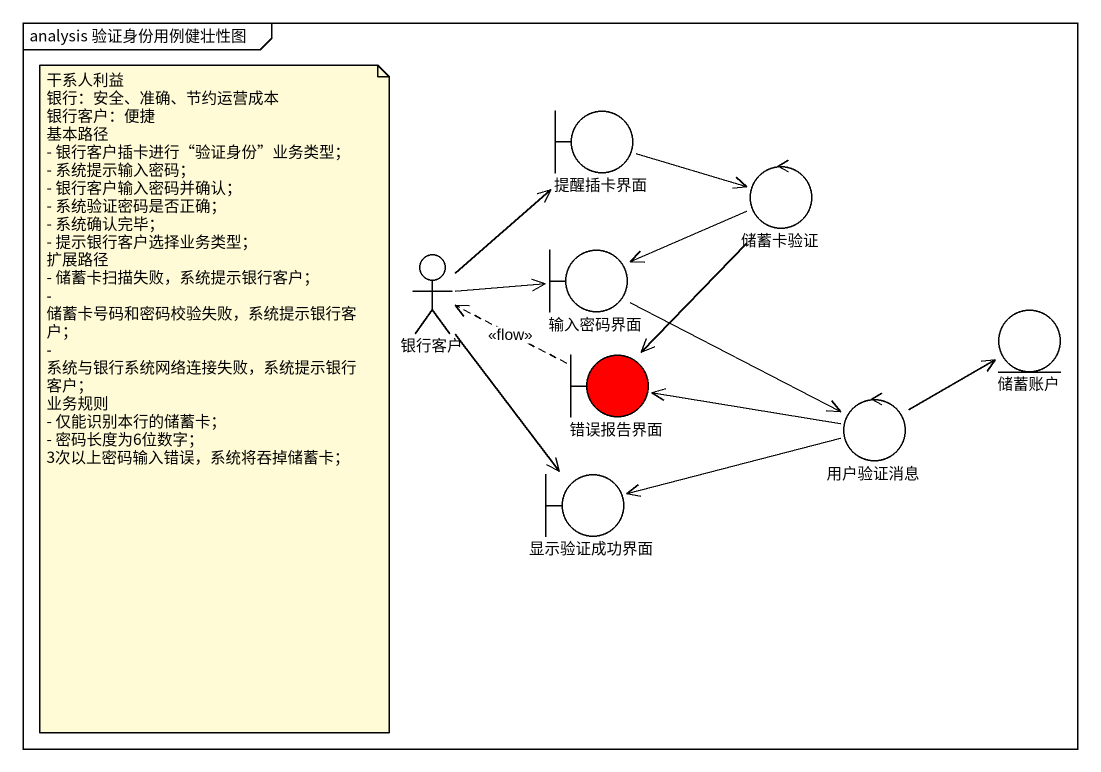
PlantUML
@startuml
mainframe analysis 验证身份用例健壮性图
boundary 提醒插卡界面
control 储蓄卡验证
actor 银行客户
boundary 输入密码界面
entity 储蓄账户
boundary 错误报告界面 #FF0000
control 用户验证消息
boundary 显示验证成功界面
提醒插卡界面 -right-> 储蓄卡验证
储蓄卡验证 -left-> 输入密码界面
储蓄卡验证 --> 错误报告界面
银行客户 -up-> 提醒插卡界面
银行客户 -right-> 输入密码界面
银行客户 --> 显示验证成功界面
输入密码界面 -right-> 用户验证消息
错误报告界面 .left.> 银行客户 : <<flow>>
用户验证消息 -right-> 储蓄账户
用户验证消息 -left-> 错误报告界面
用户验证消息 -left-> 显示验证成功界面
note as N1
  干系人利益
  银行：安全、准确、节约运营成本
  银行客户：便捷
  基本路径
  - 银行客户插卡进行“验证身份”业务类型；
  - 系统提示输入密码；
  - 银行客户输入密码并确认；
  - 系统验证密码是否正确；
  - 系统确认完毕；
  - 提示银行客户选择业务类型；
  扩展路径
  - 储蓄卡扫描失败，系统提示银行客户；
  - 储蓄卡号码和密码校验失败，系统提示银行客户；
  - 系统与银行系统网络连接失败，系统提示银行客户；
  业务规则
  - 仅能识别本行的储蓄卡；
  - 密码长度为6位数字；
  3次以上密码输入错误，系统将吞掉储蓄卡；
end note
@enduml
